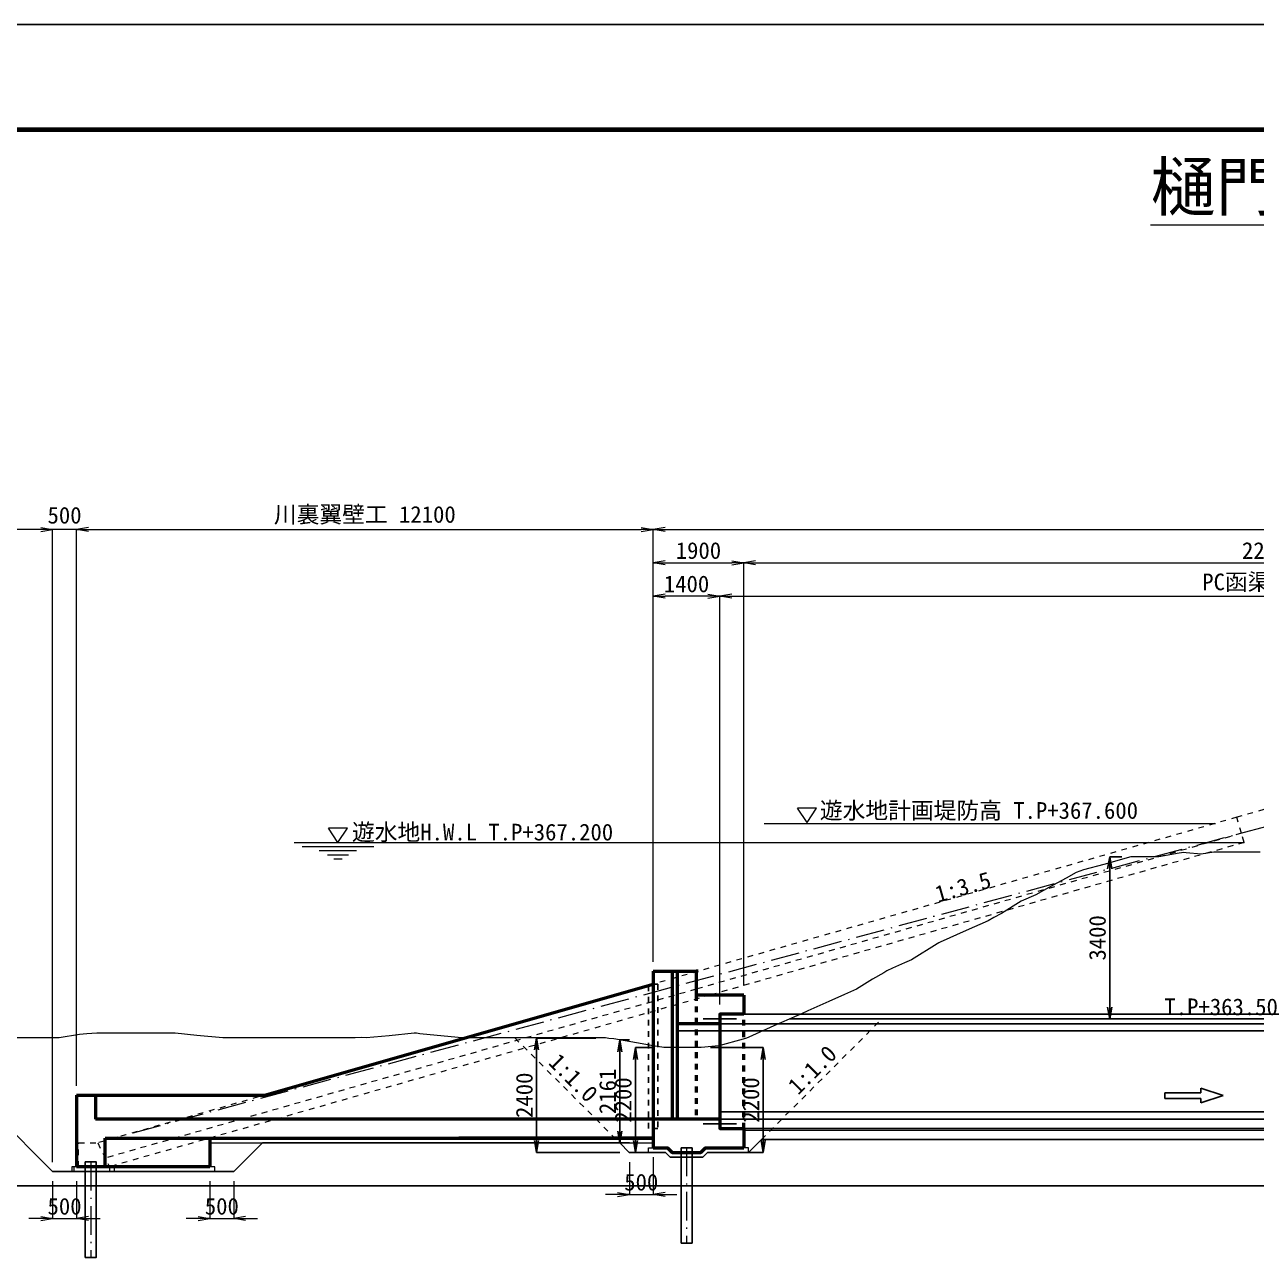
# Model space of a CAD drawing. Header units: millimetres. Extents: x 604133 to 1296463, y 247237 to 595748.
# Drawn here: x 1112904 to 1138747, y 280785 to 306637 of the extents above; entities that cross this region are included whole.
import ezdxf
from ezdxf.enums import TextEntityAlignment as Align

# ---------------------------------------------------------------- set-up
doc = ezdxf.new("R2010")
doc.units = ezdxf.units.MM
doc.header["$LTSCALE"] = 100
doc.header["$PDSIZE"] = 300
for name, pattern in [('SXF_一点短鎖線', [9.25, 6, -1.5, 0.25, -1.5]), ('SXF_跳び破線', [12, 6, -6]), ('破線1', [7.5, 6, -1.5])]:
    doc.linetypes.add(name, pattern=pattern)
doc.layers.get('Defpoints').update_dxf_attribs({"color": 153})
for name, color, linetype, lineweight in [('D-BGD', 7, 'Continuous', 13), ('D-BMK', 2, 'SXF_一点短鎖線', 13), ('D-BYP-STR3', 2, 'Continuous', 13), ('D-BYP-STR4', 6, 'Continuous', 25), ('D-BYP-STR6', 2, 'SXF_一点短鎖線', 13), ('D-BYP-STR7', 2, 'Continuous', 13), ('D-BYP-STR8', 150, 'Continuous', 25), ('D-STR', 1, 'Continuous', 50), ('D-STR-DIM', 7, 'Continuous', 13), ('D-STR-HTXT', 7, 'Continuous', 13), ('D-STR-STR8', 6, 'Continuous', 25), ('D-STR-TXT', 7, 'Continuous', 13), ('D-TTL', 2, 'Continuous', 140), ('D-TTL-LINE', 7, 'Continuous', 13), ('D-TTL-TXT', 7, 'Continuous', 13)]:
    doc.layers.add(name, color=color, linetype=linetype, lineweight=lineweight)
doc.layers.add('D-WORK_1', color=11, linetype='Continuous', plot=False)
doc.styles.add('MS ゴシック', font='MS Gothic.ttf')
doc.styles.add('YOKO_GOTHIC', font='MS Gothic.ttf')
doc.styles.add('ＭＳ ゴシック', font='MS Gothic.ttf')
doc.dimstyles.new('DIM-100-F', dxfattribs={"dimscale": 100, "dimtxt": 3.5, "dimasz": 2.5, "dimexe": 0, "dimexo": 2, "dimgap": 0.8, "dimtad": 1, "dimdec": 0, "dimzin": 0, "dimdsep": 46, "dimtxsty": 'MS ゴシック', "dimblk": 'OPEN', "dimcen": 0.1, "dimclrd": 256, "dimclre": 256, "dimclrt": 256, "dimaunit": 1, "dimadec": 4, "dimazin": 0, "dimtfac": 1, "dimtdec": 0, "dimtmove": 2, "dimatfit": 3, "dimldrblk": 'OPEN', "dimfxl": 1, "dimtolj": 1, "dimtzin": 0, "dimlwd": -1, "dimlwe": -1, "dimarcsym": 2})

# ---------------------------------------------------------------- blocks, each defined once
blk = doc.blocks.new('_Open')
at = {"color": 0, "linetype": 'ByBlock', "lineweight": -2}
for p, q in [((-1, 0.17), (0, 0)), ((-1, -0.17), (0, 0)), ((0, 0), (-1, 0))]:
    blk.add_line(p, q, dxfattribs=at)
blk = doc.blocks.new('*D245')
at = {"layer": 'D-STR-DIM', "ltscale": 0.2, "transparency": 16777216}
for p, q in [((1113991, 284385), (1113991, 296051)), ((1114241, 296051), (1125841, 296051)), ((1126091, 286985), (1126091, 296051))]:
    blk.add_line(p, q, dxfattribs=at)
at = {"layer": 'Defpoints', "color": 0, "ltscale": 0.2, "transparency": 16777216}
for p in [(1126091, 296051), (1126091, 286785), (1113991, 284185)]:
    blk.add_point(p, dxfattribs=at)
at = {"layer": 'D-STR-DIM', "ltscale": 0.2, "transparency": 16777216, "xscale": 250, "yscale": 250, "zscale": 250, "rotation": 180}
blk.add_blockref('_Open', (1113991, 296051), dxfattribs=at)
at = {"layer": 'D-STR-DIM', "ltscale": 0.2, "transparency": 16777216, "xscale": 250, "yscale": 250, "zscale": 250}
blk.add_blockref('_Open', (1126091, 296051), dxfattribs=at)
at = {"layer": 'D-STR-DIM', "ltscale": 0.2, "transparency": 16777216, "insert": (1120041, 296345), "char_height": 350, "attachment_point": 5, "style": 'MS ゴシック'}
blk.add_mtext('\\A1;川裏翼壁工 12100', dxfattribs=at)
blk = doc.blocks.new('*D246')
at = {"layer": 'D-STR-DIM', "ltscale": 0.2, "transparency": 16777216}
for p, q in [((1126091, 286985), (1126091, 295351)), ((1126341, 295351), (1127741, 295351)), ((1127991, 286485), (1127991, 295351))]:
    blk.add_line(p, q, dxfattribs=at)
at = {"layer": 'Defpoints', "color": 0, "ltscale": 0.2, "transparency": 16777216}
for p in [(1127991, 295351), (1126091, 286785), (1127991, 286285)]:
    blk.add_point(p, dxfattribs=at)
at = {"layer": 'D-STR-DIM', "ltscale": 0.2, "transparency": 16777216, "xscale": 250, "yscale": 250, "zscale": 250, "rotation": 180}
blk.add_blockref('_Open', (1126091, 295351), dxfattribs=at)
at = {"layer": 'D-STR-DIM', "ltscale": 0.2, "transparency": 16777216, "xscale": 250, "yscale": 250, "zscale": 250}
blk.add_blockref('_Open', (1127991, 295351), dxfattribs=at)
at = {"layer": 'D-STR-DIM', "ltscale": 0.2, "transparency": 16777216, "insert": (1127041, 295606), "char_height": 350, "attachment_point": 5, "style": 'MS ゴシック'}
blk.add_mtext('\\A1;1900', dxfattribs=at)
blk = doc.blocks.new('*D247')
at = {"layer": 'D-STR-DIM', "ltscale": 0.2, "transparency": 16777216}
for p, q in [((1126091, 286985), (1126091, 296051)), ((1126341, 296051), (1156741, 296051)), ((1156991, 285985), (1156991, 296051))]:
    blk.add_line(p, q, dxfattribs=at)
at = {"layer": 'Defpoints', "color": 0, "ltscale": 0.2, "transparency": 16777216}
for p in [(1156991, 296051), (1126091, 286785), (1156991, 285785)]:
    blk.add_point(p, dxfattribs=at)
at = {"layer": 'D-STR-DIM', "ltscale": 0.2, "transparency": 16777216, "xscale": 250, "yscale": 250, "zscale": 250, "rotation": 180}
blk.add_blockref('_Open', (1126091, 296051), dxfattribs=at)
at = {"layer": 'D-STR-DIM', "ltscale": 0.2, "transparency": 16777216, "xscale": 250, "yscale": 250, "zscale": 250}
blk.add_blockref('_Open', (1156991, 296051), dxfattribs=at)
at = {"layer": 'D-STR-DIM', "ltscale": 0.2, "transparency": 16777216, "insert": (1141541, 296339), "char_height": 350, "attachment_point": 5, "style": 'MS ゴシック'}
blk.add_mtext('\\A1;樋門本体工 30900', dxfattribs=at)
blk = doc.blocks.new('*D252')
at = {"layer": 'D-STR-DIM', "ltscale": 1500, "transparency": 16777216}
for p, q in [((1126091, 286985), (1126091, 294651)), ((1127241, 294651), (1126341, 294651)), ((1127491, 286085), (1127491, 294651))]:
    blk.add_line(p, q, dxfattribs=at)
at = {"layer": 'Defpoints', "color": 0, "ltscale": 1500, "transparency": 16777216}
for p in [(1126091, 294651), (1126091, 286785), (1127491, 285885)]:
    blk.add_point(p, dxfattribs=at)
at = {"layer": 'D-STR-DIM', "ltscale": 1500, "transparency": 16777216, "xscale": 250, "yscale": 250, "zscale": 250, "rotation": 180}
blk.add_blockref('_Open', (1126091, 294651), dxfattribs=at)
at = {"layer": 'D-STR-DIM', "ltscale": 1500, "transparency": 16777216, "xscale": 250, "yscale": 250, "zscale": 250}
blk.add_blockref('_Open', (1127491, 294651), dxfattribs=at)
at = {"layer": 'D-STR-DIM', "ltscale": 1500, "transparency": 16777216, "insert": (1126791, 294906), "char_height": 350, "attachment_point": 5, "style": 'MS ゴシック'}
blk.add_mtext('\\A1;1400', dxfattribs=at)
blk = doc.blocks.new('*D253')
at = {"layer": 'D-STR-DIM', "transparency": 16777216}
for p, q in [((1127491, 286085), (1127491, 294651)), ((1127741, 294651), (1150341, 294651)), ((1150591, 286085), (1150591, 294651))]:
    blk.add_line(p, q, dxfattribs=at)
at = {"layer": 'Defpoints', "color": 0, "transparency": 16777216}
for p in [(1150591, 294651), (1127491, 285885), (1150591, 285885)]:
    blk.add_point(p, dxfattribs=at)
at = {"layer": 'D-STR-DIM', "transparency": 16777216, "xscale": 250, "yscale": 250, "zscale": 250, "rotation": 180}
blk.add_blockref('_Open', (1127491, 294651), dxfattribs=at)
at = {"layer": 'D-STR-DIM', "transparency": 16777216, "xscale": 250, "yscale": 250, "zscale": 250}
blk.add_blockref('_Open', (1150591, 294651), dxfattribs=at)
at = {"layer": 'D-STR-DIM', "transparency": 16777216, "insert": (1139041, 294931), "char_height": 350, "attachment_point": 5, "style": 'MS ゴシック'}
blk.add_mtext('\\A1;PC函渠 23100', dxfattribs=at)
blk = doc.blocks.new('*D255')
at = {"layer": 'D-STR-DIM', "ltscale": 0.2, "transparency": 16777216}
for p, q in [((1127991, 286485), (1127991, 295351)), ((1128241, 295351), (1149841, 295351)), ((1150091, 286485), (1150091, 295351))]:
    blk.add_line(p, q, dxfattribs=at)
at = {"layer": 'Defpoints', "color": 0, "ltscale": 0.2, "transparency": 16777216}
for p in [(1150091, 295351), (1127991, 286285), (1150091, 286285)]:
    blk.add_point(p, dxfattribs=at)
at = {"layer": 'D-STR-DIM', "ltscale": 0.2, "transparency": 16777216, "xscale": 250, "yscale": 250, "zscale": 250, "rotation": 180}
blk.add_blockref('_Open', (1127991, 295351), dxfattribs=at)
at = {"layer": 'D-STR-DIM', "ltscale": 0.2, "transparency": 16777216, "xscale": 250, "yscale": 250, "zscale": 250}
blk.add_blockref('_Open', (1150091, 295351), dxfattribs=at)
at = {"layer": 'D-STR-DIM', "ltscale": 0.2, "transparency": 16777216, "insert": (1139041, 295606), "char_height": 350, "attachment_point": 5, "style": 'MS ゴシック'}
blk.add_mtext('\\A1;22100', dxfattribs=at)
blk = doc.blocks.new('*D267')
at = {"layer": 'D-STR-DIM', "transparency": 16777216}
for p, q in [((1126091, 282885), (1126091, 282104)), ((1125591, 282785), (1125591, 282104)), ((1125341, 282104), (1125091, 282104)), ((1125591, 282104), (1126091, 282104)), ((1126341, 282104), (1126591, 282104))]:
    blk.add_line(p, q, dxfattribs=at)
at = {"layer": 'Defpoints', "color": 0, "transparency": 16777216}
for p in [(1126091, 283085), (1125591, 282985), (1126091, 282104)]:
    blk.add_point(p, dxfattribs=at)
at = {"layer": 'D-STR-DIM', "transparency": 16777216, "xscale": 250, "yscale": 250, "zscale": 250}
blk.add_blockref('_Open', (1125591, 282104), dxfattribs=at)
at = {"layer": 'D-STR-DIM', "transparency": 16777216, "xscale": 250, "yscale": 250, "zscale": 250, "rotation": 180}
blk.add_blockref('_Open', (1126091, 282104), dxfattribs=at)
at = {"layer": 'D-STR-DIM', "transparency": 16777216, "insert": (1125841, 282359), "char_height": 350, "attachment_point": 5, "style": 'MS ゴシック'}
blk.add_mtext('\\A1;500', dxfattribs=at)
blk = doc.blocks.new('*D268')
at = {"layer": 'D-STR-DIM', "transparency": 16777216}
for p, q in [((1116791, 282385), (1116791, 281599)), ((1117291, 282385), (1117291, 281599)), ((1116541, 281599), (1116291, 281599)), ((1116791, 281599), (1117291, 281599)), ((1117541, 281599), (1117791, 281599))]:
    blk.add_line(p, q, dxfattribs=at)
at = {"layer": 'Defpoints', "color": 0, "transparency": 16777216}
for p in [(1116791, 282585), (1117291, 282585), (1117291, 281599)]:
    blk.add_point(p, dxfattribs=at)
at = {"layer": 'D-STR-DIM', "transparency": 16777216, "xscale": 250, "yscale": 250, "zscale": 250}
blk.add_blockref('_Open', (1116791, 281599), dxfattribs=at)
at = {"layer": 'D-STR-DIM', "transparency": 16777216, "xscale": 250, "yscale": 250, "zscale": 250, "rotation": 180}
blk.add_blockref('_Open', (1117291, 281599), dxfattribs=at)
at = {"layer": 'D-STR-DIM', "transparency": 16777216, "insert": (1117041, 281854), "char_height": 350, "attachment_point": 5, "style": 'MS ゴシック'}
blk.add_mtext('\\A1;500', dxfattribs=at)
blk = doc.blocks.new('*D269')
at = {"layer": 'D-STR-DIM', "transparency": 16777216}
for p, q in [((1113491, 282385), (1113491, 281599)), ((1113991, 282385), (1113991, 281599)), ((1113241, 281599), (1112991, 281599)), ((1113491, 281599), (1113991, 281599)), ((1114241, 281599), (1114491, 281599))]:
    blk.add_line(p, q, dxfattribs=at)
at = {"layer": 'Defpoints', "color": 0, "transparency": 16777216}
for p in [(1113491, 282585), (1113991, 282585), (1113991, 281599)]:
    blk.add_point(p, dxfattribs=at)
at = {"layer": 'D-STR-DIM', "transparency": 16777216, "xscale": 250, "yscale": 250, "zscale": 250}
blk.add_blockref('_Open', (1113491, 281599), dxfattribs=at)
at = {"layer": 'D-STR-DIM', "transparency": 16777216, "xscale": 250, "yscale": 250, "zscale": 250, "rotation": 180}
blk.add_blockref('_Open', (1113991, 281599), dxfattribs=at)
at = {"layer": 'D-STR-DIM', "transparency": 16777216, "insert": (1113741, 281854), "char_height": 350, "attachment_point": 5, "style": 'MS ゴシック'}
blk.add_mtext('\\A1;500', dxfattribs=at)
blk = doc.blocks.new('*D236')
at = {"layer": 'D-STR-DIM', "transparency": 16777216}
for p, q in [((1113241, 296051), (1112991, 296051)), ((1113491, 282785), (1113491, 296051)), ((1113991, 296051), (1113491, 296051)), ((1113991, 284385), (1113991, 296051)), ((1114241, 296051), (1114491, 296051))]:
    blk.add_line(p, q, dxfattribs=at)
at = {"layer": 'Defpoints', "color": 0, "transparency": 16777216}
for p in [(1113491, 296051), (1113991, 284185), (1113491, 282585)]:
    blk.add_point(p, dxfattribs=at)
at = {"layer": 'D-STR-DIM', "transparency": 16777216, "xscale": 250, "yscale": 250, "zscale": 250}
blk.add_blockref('_Open', (1113491, 296051), dxfattribs=at)
at = {"layer": 'D-STR-DIM', "transparency": 16777216, "xscale": 250, "yscale": 250, "zscale": 250, "rotation": 180}
blk.add_blockref('_Open', (1113991, 296051), dxfattribs=at)
at = {"layer": 'D-STR-DIM', "transparency": 16777216, "insert": (1113741, 296346), "char_height": 350, "attachment_point": 5, "style": 'MS ゴシック'}
blk.add_mtext('\\A1;500', dxfattribs=at)
blk = doc.blocks.new('*D237')
at = {"layer": 'D-STR-DIM', "transparency": 16777216}
for p, q in [((1110632, 285645), (1110632, 296051)), ((1113241, 296051), (1110882, 296051)), ((1113491, 282785), (1113491, 296051))]:
    blk.add_line(p, q, dxfattribs=at)
at = {"layer": 'Defpoints', "color": 0, "transparency": 16777216}
for p in [(1110632, 296051), (1110632, 285445), (1113491, 282585)]:
    blk.add_point(p, dxfattribs=at)
at = {"layer": 'D-STR-DIM', "transparency": 16777216, "xscale": 250, "yscale": 250, "zscale": 250, "rotation": 180}
blk.add_blockref('_Open', (1110632, 296051), dxfattribs=at)
at = {"layer": 'D-STR-DIM', "transparency": 16777216, "xscale": 250, "yscale": 250, "zscale": 250}
blk.add_blockref('_Open', (1113491, 296051), dxfattribs=at)
at = {"layer": 'D-STR-DIM', "transparency": 16777216, "insert": (1112061, 296306), "char_height": 350, "attachment_point": 5, "style": 'MS ゴシック'}
blk.add_mtext('\\A1;2860', dxfattribs=at)
blk = doc.blocks.new('*D240')
at = {"layer": 'Defpoints', "transparency": 16777216}
for p, q in [((1147364, 290485), (1148610, 290485)), ((1148610, 290235), (1148610, 282535)), ((1104833, 282285), (1148610, 282285))]:
    blk.add_line(p, q, dxfattribs=at)
at = {"layer": 'Defpoints', "color": 0, "transparency": 16777216}
for p in [(1147164, 290485), (1104633, 282285), (1148610, 282285)]:
    blk.add_point(p, dxfattribs=at)
at = {"layer": 'Defpoints', "transparency": 16777216, "xscale": 250, "yscale": 250, "zscale": 250}
for p, rotation in [((1148610, 290485), 90), ((1148610, 282285), 270)]:
    blk.add_blockref('_Open', p, dxfattribs=dict(at, rotation=rotation))
at = {"layer": 'Defpoints', "transparency": 16777216, "insert": (1148355, 286385), "char_height": 350, "attachment_point": 5, "rotation": 90, "style": 'MS ゴシック'}
blk.add_mtext('\\A1;8200', dxfattribs=at)
blk = doc.blocks.new('*D241')
at = {"layer": 'Defpoints', "transparency": 16777216}
for p, q in [((1127296, 285185), (1128399, 285185)), ((1128399, 284935), (1128399, 283235)), ((1127613, 282985), (1128399, 282985))]:
    blk.add_line(p, q, dxfattribs=at)
at = {"layer": 'Defpoints', "color": 0, "linetype": 'Continuous', "transparency": 16777216}
for p in [(1127096, 285185), (1127413, 282985), (1128399, 282985)]:
    blk.add_point(p, dxfattribs=at)
at = {"layer": 'Defpoints', "linetype": 'Continuous', "transparency": 16777216, "xscale": 250, "yscale": 250, "zscale": 250}
for p, rotation in [((1128399, 285185), 90), ((1128399, 282985), 270)]:
    blk.add_blockref('_Open', p, dxfattribs=dict(at, rotation=rotation))
at = {"layer": 'Defpoints', "linetype": 'Continuous', "lineweight": 13, "transparency": 16777216, "insert": (1128144, 284085), "char_height": 350, "attachment_point": 5, "rotation": 90, "style": 'MS ゴシック'}
blk.add_mtext('\\A1;2200', dxfattribs=at)
blk = doc.blocks.new('*D242')
at = {"layer": 'Defpoints', "transparency": 16777216}
for p, q in [((1126118, 285185), (1125719, 285185)), ((1125719, 284935), (1125719, 283235)), ((1126118, 282985), (1125719, 282985))]:
    blk.add_line(p, q, dxfattribs=at)
at = {"layer": 'Defpoints', "color": 0, "linetype": 'Continuous', "transparency": 16777216}
for p in [(1126318, 285185), (1125719, 282985), (1126318, 282985)]:
    blk.add_point(p, dxfattribs=at)
at = {"layer": 'Defpoints', "linetype": 'Continuous', "transparency": 16777216, "xscale": 250, "yscale": 250, "zscale": 250}
for p, rotation in [((1125719, 285185), 90), ((1125719, 282985), 270)]:
    blk.add_blockref('_Open', p, dxfattribs=dict(at, rotation=rotation))
at = {"layer": 'Defpoints', "linetype": 'Continuous', "lineweight": 13, "transparency": 16777216, "insert": (1125464, 284085), "char_height": 350, "attachment_point": 5, "rotation": 90, "style": 'MS ゴシック'}
blk.add_mtext('\\A1;2200', dxfattribs=at)
blk = doc.blocks.new('*D243')
at = {"layer": 'Defpoints', "transparency": 16777216}
for p, q in [((1124889, 285385), (1123644, 285385)), ((1123644, 285135), (1123644, 283235)), ((1125391, 282985), (1123644, 282985))]:
    blk.add_line(p, q, dxfattribs=at)
at = {"layer": 'Defpoints', "color": 0, "linetype": 'Continuous', "transparency": 16777216}
for p in [(1125089, 285385), (1123644, 282985), (1125591, 282985)]:
    blk.add_point(p, dxfattribs=at)
at = {"layer": 'Defpoints', "linetype": 'Continuous', "transparency": 16777216, "xscale": 250, "yscale": 250, "zscale": 250}
for p, rotation in [((1123644, 285385), 90), ((1123644, 282985), 270)]:
    blk.add_blockref('_Open', p, dxfattribs=dict(at, rotation=rotation))
at = {"layer": 'Defpoints', "linetype": 'Continuous', "lineweight": 13, "transparency": 16777216, "insert": (1123389, 284185), "char_height": 350, "attachment_point": 5, "rotation": 90, "style": 'MS ゴシック'}
blk.add_mtext('\\A1;2400', dxfattribs=at)
blk = doc.blocks.new('*D148')
at = {"layer": 'Defpoints', "transparency": 16777216}
for p, q in [((1125591, 285346), (1125391, 285346)), ((1125391, 283435), (1125391, 285096)), ((1125591, 283185), (1125391, 283185))]:
    blk.add_line(p, q, dxfattribs=at)
at = {"layer": 'Defpoints', "color": 0, "linetype": 'Continuous', "transparency": 16777216}
for p in [(1125391, 285346), (1125391, 285346), (1125391, 283185)]:
    blk.add_point(p, dxfattribs=at)
at = {"layer": 'Defpoints', "linetype": 'Continuous', "transparency": 16777216, "xscale": 250, "yscale": 250, "zscale": 250}
for p, rotation in [((1125391, 285346), 90), ((1125391, 283185), 270)]:
    blk.add_blockref('_Open', p, dxfattribs=dict(at, rotation=rotation))
at = {"layer": 'Defpoints', "linetype": 'Continuous', "lineweight": 13, "transparency": 16777216, "insert": (1125136, 284266), "char_height": 350, "attachment_point": 5, "rotation": 90, "style": 'MS ゴシック'}
blk.add_mtext('\\A1;2161', dxfattribs=at)
blk = doc.blocks.new('*D217')
at = {"layer": 'D-WORK_1', "transparency": 16777216}
for p, q in [((1135927, 289185), (1135669, 289185)), ((1135669, 288935), (1135669, 286035)), ((1135927, 285785), (1135669, 285785))]:
    blk.add_line(p, q, dxfattribs=at)
at = {"layer": 'Defpoints', "color": 0, "transparency": 16777216}
for p in [(1136127, 289185, 354000), (1135669, 285785), (1136127, 285785, 354000)]:
    blk.add_point(p, dxfattribs=at)
at = {"layer": 'D-WORK_1', "transparency": 16777216, "xscale": 250, "yscale": 250, "zscale": 250}
for p, rotation in [((1135669, 289185), 90), ((1135669, 285785), 270)]:
    blk.add_blockref('_Open', p, dxfattribs=dict(at, rotation=rotation))
at = {"layer": 'D-WORK_1', "transparency": 16777216, "insert": (1135414, 287485), "char_height": 350, "attachment_point": 5, "rotation": 90, "style": 'MS ゴシック'}
blk.add_mtext('\\A1;3400', dxfattribs=at)

msp = doc.modelspace()

# ---------------------------------------------------------------- linework, layer by layer
at = {"layer": 'D-BGD', "linetype": 'Continuous', "lineweight": 13, "elevation": 354000}
msp.add_lwpolyline([(1138826.9, 289285.5), (1138428.3, 289285.5), (1138133.4, 289285.5), (1137954.4, 289285.5), (1137851.6, 289285.5), (1137588.2, 289239.8), (1137274.9, 289271), (1137222, 289276.3), (1137129.9, 289260.3), (1136698.2, 289185.5), (1136126.5, 289185.5), (1136121.5, 289185), (1136114.7, 289183.1), (1135544.8, 289027.5), (1135123.1, 288912.4), (1134968.1, 288854.6), (1134758.5, 288740.1), (1134391.4, 288539.6), (1134119.7, 288391.3), (1133814.7, 288255.1), (1133402.4, 287999.5), (1133238, 287909.7), (1133116.3, 287843.3), (1132661.3, 287640.1), (1132112.9, 287395.3), (1132084.6, 287379.8), (1132046.3, 287358.9), (1131507.9, 287025.2), (1131362.5, 286960.3), (1131109.5, 286847.3), (1130996.3, 286796.8), (1130931.2, 286749.9), (1130690.2, 286618.3), (1130354.5, 286410.2), (1130106.1, 286299.3), (1129777.8, 286152.7), (1129334, 285954.6), (1129201.1, 285895.3), (1129102.7, 285851.4), (1128624.4, 285637.8), (1128099.3, 285403.4), (1128047.7, 285380.3), (1127977.9, 285361.3), (1127471, 285222.8), (1127095.9, 285185.5), (1126894.3, 285185.5), (1126621.8, 285185.5), (1126317.6, 285185.5), (1126092.5, 285224.5), (1125740.9, 285285.5), (1125265.7, 285367.9), (1125164.2, 285378), (1125089.1, 285385.5), (1124770.6, 285385.5), (1124587.5, 285385.5), (1124404.4, 285385.5), (1124085.7, 285385.5), (1124010.8, 285385.5), (1123909.6, 285385.5), (1123434.1, 285385.5), (1123082.3, 285385.5), (1122857.4, 285385.5), (1122553.4, 285385.5), (1122280.7, 285385.5), (1122078.9, 285385.5), (1121704, 285422.8), (1121197.3, 285473.3), (1121127.3, 285485.5), (1121075.5, 285485.5), (1120550.6, 285433.2), (1120072.1, 285385.5), (1119973.9, 285395.3), (1119841.2, 285385.5), (1119397.2, 285385.5), (1119068.7, 285385.5), (1118820.5, 285385.5), (1118544.9, 285385.5), (1118243.8, 285385.5), (1118065.3, 285385.5), (1117667.1, 285385.5), (1117128.9, 285385.5), (1117090.4, 285385.5), (1117061.9, 285385.5), (1116513.7, 285440.1), (1116058.5, 285485.5), (1115937, 285485.5), (1115772.8, 285485.5), (1115360.3, 285485.5), (1115055.1, 285485.5), (1114783.6, 285485.5), (1114416.7, 285485.5), (1114206.9, 285470), (1114051.7, 285458.6), (1113630.2, 285385.5), (1113060.6, 285385.5), (1113053.5, 285385.5), (1113048.3, 285385.5), (1112476.8, 285385.5)], dxfattribs=at)
at = {"layer": 'D-BMK', "linetype": 'SXF_一点短鎖線'}
for p, q in [((1126791.1, 283085.5, 354000), (1126791.1, 281085.5, 354000)), ((1114291.1, 282785.5, 354000), (1114291.1, 280785.5, 354000))]:
    msp.add_line(p, q, dxfattribs=at)
at = {"layer": 'D-BYP-STR3', "linetype": 'SXF_跳び破線', "ltscale": 0.2}
for p, q in [((1140753, 290704.5, 354000), (1138337.5, 290014.3, 354000)), ((1138337.5, 290014.3, 354000), (1127036.5, 286785.5, 354000)), ((1138433.6, 289677.8, 354000), (1138337.5, 290014.3, 354000)), ((1138433.6, 289677.8, 354000), (1126991.1, 286408.5, 354000)), ((1138488.6, 289485.5, 354000), (1138433.6, 289677.8, 354000)), ((1138488.6, 289485.5, 354000), (1127288.6, 286285.5, 354000)), ((1127036.5, 286785.5, 354000), (1114436.5, 283185.5, 354000)), ((1126991.1, 286408.5, 354000), (1114595.8, 282867, 354000)), ((1127288.6, 286285.5, 354000), (1114688.6, 282685.5, 354000))]:
    msp.add_line(p, q, dxfattribs=at)
at = {"layer": 'D-BYP-STR3', "linetype": 'SXF_跳び破線', "ltscale": 0.2, "elevation": 354000}
msp.add_lwpolyline([(1114036.5, 282685.5), (1114036.5, 283185.5), (1114436.5, 283185.5), (1114686.5, 282685.5)], close=True, dxfattribs=at)
at = {"layer": 'D-BYP-STR4', "linetype": 'SXF_跳び破線', "ltscale": 0.2}
for p, q in [((1125991.1, 286486.8, 354000), (1125991.1, 283485.5, 354000)), ((1126091.1, 286515.3, 354000), (1126191.1, 286515.3, 354000)), ((1126191.1, 286515.3, 354000), (1126191.1, 283485.5, 354000)), ((1126191.1, 283485.5, 30140), (1125991.1, 283485.5, 30140))]:
    msp.add_line(p, q, dxfattribs=at)
at = {"layer": 'D-BYP-STR4', "color": 6}
msp.add_line((1127491.1, 285535.5, 354000), (1126591.1, 285535.5, 354000), dxfattribs=at)
at = {"layer": 'D-BYP-STR4'}
for p, q in [((1126906.1, 283085.5, 354000), (1126676.1, 283085.5, 354000)), ((1126676.1, 283085.5, 354000), (1126676.1, 281085.5, 354000)), ((1126906.1, 283085.5, 354000), (1126906.1, 281085.5, 354000)), ((1126676.1, 281085.5, 354000), (1126906.1, 281085.5, 354000))]:
    msp.add_line(p, q, dxfattribs=at)
at = {"layer": 'D-BYP-STR4', "elevation": 354000}
msp.add_lwpolyline([(1114176.1, 282785.5), (1114176.1, 280785.5), (1114406.1, 280785.5), (1114406.1, 282785.5)], close=True, dxfattribs=at)
at = {"layer": 'D-BYP-STR6', "linetype": 'SXF_一点短鎖線', "elevation": 354000}
msp.add_lwpolyline([(1162791.1, 282785.5), (1154993.1, 286684.5), (1147753, 290304.5), (1140753.1, 290304.5), (1114782.8, 283285.5)], dxfattribs=at)
at = {"layer": 'D-BYP-STR7'}
for p, q in [((1127991.1, 283455.5, 354000), (1150090.8, 283455.5, 354000)), ((1116791.1, 283185.5, 354000), (1126091.1, 283185.5, 354000)), ((1128091.1, 282985.5, 354000), (1128361.1, 283255.5, 354000)), ((1128361.1, 283255.5, 354000), (1145291.1, 283255.5, 354000)), ((1126491.1, 282985.5, 354000), (1127091.1, 282985.5, 354000))]:
    msp.add_line(p, q, dxfattribs=at)
at = {"layer": 'D-BYP-STR7', "elevation": 354000}
for points in [[(1125991.1, 282985.5), (1125991.1, 283085.5), (1126091.1, 283085.5)], [(1128091.1, 282985.5), (1128091.1, 283085.5), (1127991.1, 283085.5)], [(1125991.1, 282985.5), (1126349.6, 282985.5), (1126449.6, 282885.5), (1127132.5, 282885.5), (1127232.5, 282985.5), (1128091.1, 282985.5)], [(1113991.1, 282685.5), (1113891.1, 282685.5), (1113891.1, 282585.5), (1114689.1, 282585.5), (1114689.1, 282685.5), (1114589.1, 282685.5)], [(1113891.1, 282585.5), (1116891.1, 282585.5), (1116891.1, 282685.5), (1116791.1, 282685.5)]]:
    msp.add_lwpolyline(points, dxfattribs=at)
at = {"layer": 'D-BYP-STR7', "linetype": 'SXF_跳び破線', "ltscale": 0.2, "elevation": 354000}
msp.add_lwpolyline([(1114036.5, 282685.5), (1113936.5, 282685.5), (1113936.5, 282585.5), (1114786.5, 282585.5), (1114786.5, 282685.5), (1114686.5, 282685.5)], dxfattribs=at)
at = {"layer": 'D-BYP-STR8', "color": 2}
for p, q in [((1127841.1, 285785.5, 354000), (1127141.1, 285785.5, 354000)), ((1150590.8, 285535.5, 354000), (1127491.1, 285535.5, 354000)), ((1127491.1, 283835.5, 354000), (1150590.8, 283835.5, 354000)), ((1127841.1, 283585.5, 354000), (1127141.1, 283585.5, 354000))]:
    msp.add_line(p, q, dxfattribs=at)
at = {"layer": 'D-BYP-STR8'}
for p, q in [((1150590.8, 285685.5, 354000), (1127491.1, 285685.5, 354000)), ((1127991.1, 285885.5, 354000), (1150090.8, 285885.5, 354000)), ((1150590.8, 283685.5, 354000), (1127491.1, 283685.5, 354000)), ((1127991.1, 283485.5, 354000), (1150090.8, 283485.5, 354000))]:
    msp.add_line(p, q, dxfattribs=at)
at = {"layer": 'D-BYP-STR8', "elevation": 354000}
msp.add_lwpolyline([(1127991.1, 285885.5), (1127491.1, 285885.5), (1127491.1, 283485.5), (1127991.1, 283485.5)], dxfattribs=at)
at = {"layer": 'D-STR'}
for p, q in [((1126091.1, 286785.5, 354000), (1126991.1, 286785.5, 354000)), ((1126091.1, 286785.5, 354000), (1126091.1, 283085.5, 354000)), ((1126491.1, 286785.5, 354000), (1126491.1, 283685.5, 354000)), ((1126591.1, 286785.5, 354000), (1126591.1, 283685.5, 354000)), ((1127036.5, 286785.5, 354000), (1126991.1, 286785.5, 354000)), ((1127991.1, 286285.5, 354000), (1126991.1, 286285.5, 354000)), ((1127991.1, 286285.5, 354000), (1127991.1, 285885.5, 354000)), ((1127491.1, 285685.5, 354000), (1126591.1, 285685.5, 354000)), ((1113991.1, 284185.5, 354000), (1113991.1, 283685.5, 354000)), ((1113991.1, 284185.5, 354000), (1117936.5, 284185.5, 354000)), ((1113991.1, 283685.5, 354000), (1113991.1, 282685.5, 354000)), ((1127491.1, 283685.5, 354000), (1114391.1, 283685.5, 354000)), ((1127991.1, 283485.5, 354000), (1127991.1, 283085.5, 354000)), ((1114591.1, 283285.5, 354000), (1126091.1, 283285.5, 354000)), ((1114591.1, 282685.5, 354000), (1114591.1, 283285.5, 354000)), ((1116791.1, 283285.5, 354000), (1116791.1, 282685.5, 354000)), ((1126091.1, 283285.5, 354000), (1122013.9, 283285.5, 354000)), ((1114591.1, 282685.5, 354000), (1113991.1, 282685.5, 354000)), ((1116791.1, 282685.5, 354000), (1114591.1, 282685.5, 354000))]:
    msp.add_line(p, q, dxfattribs=at)
at = {"layer": 'D-STR', "color": 1}
msp.add_line((1126991.1, 286785.5, 354000), (1126991.1, 286285.5, 354000), dxfattribs=at)
at = {"layer": 'D-STR', "ltscale": 1500}
msp.add_line((1117936.5, 284185.5, 354000), (1126091.1, 286515.3, 354000), dxfattribs=at)
at = {"layer": 'D-STR', "linetype": 'SXF_跳び破線', "ltscale": 0.2}
for p, q in [((1126991.1, 286285.5, 354000), (1126991.1, 283685.5, 354000)), ((1127991.1, 283485.5, 354000), (1127991.1, 285885.5, 354000))]:
    msp.add_line(p, q, dxfattribs=at)
at = {"layer": 'D-STR', "linetype": '破線1', "ltscale": 100}
msp.add_line((1114391.1, 284185.5, 354000), (1114391.1, 283685.5, 354000), dxfattribs=at)
at = {"layer": 'D-STR', "ltscale": 0.01}
msp.add_line((1114645.6, 284185.5, 354000), (1115045.6, 284185.5, 354000), dxfattribs=at)
at = {"layer": 'D-STR', "elevation": 354000}
for points in [[(1127991.1, 285885.5), (1127491.1, 285885.5), (1127491.1, 283485.5), (1127991.1, 283485.5)], [(1126091.1, 283085.5), (1126391.1, 283085.5), (1126491.1, 282985.5), (1127091.1, 282985.5), (1127191.1, 283085.5), (1127991.1, 283085.5)]]:
    msp.add_lwpolyline(points, dxfattribs=at)
at = {"layer": 'D-STR-HTXT', "linetype": 'Continuous'}
for p, q in [((1129519.6, 290207.3, 354000), (1129119.6, 290207.3, 354000)), ((1129319.6, 289907.3, 354000), (1129119.6, 290207.3, 354000)), ((1129319.6, 289907.3, 354000), (1129519.6, 290207.3, 354000)), ((1128416.7, 289885.5, 354000), (1137886.5, 289885.5, 354000))]:
    msp.add_line(p, q, dxfattribs=at)
at = {"layer": 'D-STR-HTXT'}
for p, q in [((1119676.7, 289785.5, 354000), (1119276.7, 289785.5, 354000)), ((1119476.7, 289485.5, 354000), (1119276.7, 289785.5, 354000)), ((1119476.7, 289485.5, 354000), (1119676.7, 289785.5, 354000)), ((1118556, 289485.5, 354000), (1138488.6, 289485.5, 354000)), ((1120226.7, 289397.5, 354000), (1118726.7, 289397.5, 354000)), ((1119866.7, 289309.5, 354000), (1119086.7, 289309.5, 354000)), ((1119696.7, 289221.5, 354000), (1119256.7, 289221.5, 354000)), ((1119564.7, 289133.5, 354000), (1119388.7, 289133.5, 354000))]:
    msp.add_line(p, q, dxfattribs=at)
at = {"layer": 'D-STR-HTXT', "lineweight": -2}
for p, q in [((1137583.8, 284235.3, 354000), (1136827.4, 284235.3, 354000)), ((1136827.4, 284235.3, 354000), (1136827.4, 284118.6, 354000)), ((1136827.4, 284118.6, 354000), (1137583.8, 284118.6, 354000)), ((1138050.5, 284176.9, 354000), (1137583.8, 284330.5, 354000)), ((1137583.8, 284330.5, 354000), (1137583.8, 284235.3, 354000)), ((1137583.8, 284023.3, 354000), (1138050.5, 284176.9, 354000)), ((1137583.8, 284118.6, 354000), (1137583.8, 284023.3, 354000))]:
    msp.add_line(p, q, dxfattribs=at)
at = {"layer": 'D-STR-STR8', "linetype": 'SXF_跳び破線', "ltscale": 0.2}
for p, q in [((1128361.1, 283255.5, 354000), (1130891.1, 285785.5, 354000)), ((1123190.7, 285385.5, 354000), (1125390.7, 283185.5, 354000))]:
    msp.add_line(p, q, dxfattribs=at)
at = {"layer": 'D-STR-STR8'}
for p, q in [((1128955.2, 285785.5, 354000), (1156191.1, 285785.5, 354000)), ((1113491.1, 282585.5, 354000), (1110631.9, 285444.6, 354000)), ((1117891.1, 283185.5, 354000), (1117291.1, 282585.5, 354000)), ((1125390.7, 283185.5, 354000), (1117891.1, 283185.5, 354000)), ((1125590.7, 282985.5, 354000), (1125390.7, 283185.5, 354000)), ((1128361.1, 283255.5, 354000), (1128091.1, 282985.5, 354000)), ((1144791.1, 283255.5, 354000), (1128361.1, 283255.5, 354000)), ((1126349.6, 282985.5, 354000), (1125590.7, 282985.5, 354000)), ((1128091.1, 282985.5, 354000), (1127232.5, 282985.5, 354000)), ((1117291.1, 282585.5, 354000), (1113491.1, 282585.5, 354000))]:
    msp.add_line(p, q, dxfattribs=at)
at = {"layer": 'D-STR-STR8', "ltscale": 1500}
for p, q in [((1126349.6, 282985.5, 354000), (1126449.6, 282885.5, 354000)), ((1126449.6, 282885.5, 354000), (1127132.5, 282885.5, 354000)), ((1127132.5, 282885.5, 354000), (1127232.5, 282985.5, 354000))]:
    msp.add_line(p, q, dxfattribs=at)
at = {"layer": 'D-TTL'}
msp.add_line((1100956.6, 304436.9, 354000), (1180956.6, 304436.9, 354000), dxfattribs=at)
at = {"layer": 'D-TTL-LINE'}
msp.add_line((1136523.3, 302436.9, 354000), (1145456.6, 302436.9, 354000), dxfattribs=at)
at = {"layer": 'Defpoints', "color": 1}
msp.add_line((1098906.6, 306636.9, 354000), (1183006.6, 306636.9, 354000), dxfattribs=at)

# ---------------------------------------------------------------- texts
at = {"layer": 'D-STR-TXT', "style": 'ＭＳ ゴシック'}
msp.add_text('遊水地計画堤防高 T.P+367.600', height=350, dxfattribs=at).set_placement((1129588.2, 289982.4, 354000))
at = {"layer": 'D-STR-TXT', "ltscale": 0.01, "style": 'ＭＳ ゴシック'}
for s, p in [('遊水地H.W.L T.P+367.200', (1119772, 289528.6, 354000)), ('T.P+363.50', (1136817.7, 285864.4, 354000))]:
    msp.add_text(s, height=350, dxfattribs=at).set_placement(p)
at = {"layer": 'D-STR-TXT', "style": 'ＭＳ ゴシック'}
msp.add_text('1:3.5', height=350, rotation=15.9454, dxfattribs=at).set_placement((1132066.2, 288222.5, 354000))
at = {"layer": 'D-STR-TXT', "style": 'YOKO_GOTHIC'}
for rotation, p in [(45, (1129626.1, 284520.5, 354000)), (315, (1124221.1, 284355.1, 354000))]:
    msp.add_text('1:1.0', height=350, rotation=rotation, dxfattribs=at).set_placement(p, align=Align.BOTTOM_CENTER)
at = {"layer": 'D-TTL-TXT', "style": 'MS ゴシック'}
msp.add_text('樋門土工図(4)', height=1000, dxfattribs=at).set_placement((1140956.6, 302436.9, 354000), align=Align.BOTTOM_CENTER)

# ---------------------------------------------------------------- dimensions: what is measured, and where the dimension line sits
at = {"layer": 'D-STR-DIM', "ltscale": 0.2}
for base, p1, p2, text, picture, middle in [((1126091.1, 296051.4, 354000), (1113991.1, 284185.5, 354000), (1126091.1, 286785.5, 354000), '川裏翼壁工 <>', '*D245', (1120041.1, 296344.6, 354000)), ((1156991.1, 296051.4, 354000), (1126091.1, 286785.5, 354000), (1156991.1, 285785.5, 354000), '樋門本体工 <>', '*D247', (1141541.1, 296339.2, 354000))]:
    dim = msp.add_linear_dim(base=base, p1=p1, p2=p2, text=text, dimstyle='DIM-100-F', dxfattribs=at)
    dim.commit()
    dim.dimension.update_dxf_attribs({"geometry": picture, "text_midpoint": middle})
at = {"layer": 'D-STR-DIM'}
for base, p1, p2, override, picture, middle in [((1110631.9, 296051.4, 354000), (1113491.1, 282585.5, 354000), (1110631.9, 285444.6, 354000), {"dimrnd": 10}, '*D237', (1112061.5, 296306.4, 354000)), ((1126091.1, 282103.9, 354000), (1125590.7, 282985.5, 354000), (1126091.1, 283085.5, 354000), {"dimtix": 1}, '*D267', (1125840.9, 282358.9, 354000)), ((1113991.1, 281598.7, 354000), (1113491.1, 282585.5, 354000), (1113991.1, 282585.5, 354000), {"dimtix": 1}, '*D269', (1113741.1, 281853.7, 354000)), ((1117291.1, 281598.7, 354000), (1116791.1, 282585.5, 354000), (1117291.1, 282585.5, 354000), {"dimtix": 1}, '*D268', (1117041.1, 281853.7, 354000))]:
    dim = msp.add_linear_dim(base=base, p1=p1, p2=p2, dimstyle='DIM-100-F', override=override, dxfattribs=at)
    dim.commit()
    dim.dimension.update_dxf_attribs({"geometry": picture, "text_midpoint": middle})
dim = msp.add_linear_dim(base=(1113491.1, 296051.4, 354000), p1=(1113991.1, 284185.5, 354000), p2=(1113491.1, 282585.5, 354000), dimstyle='DIM-100-F', dxfattribs=at)
dim.commit()
dim.dimension.update_dxf_attribs({"geometry": '*D236', "text_midpoint": (1113741.1, 296346.4, 354000)})
at = {"layer": 'D-STR-DIM', "ltscale": 0.2}
dim = msp.add_linear_dim(base=(1127991.1, 295351.4, 354000), p1=(1126091.1, 286785.5, 354000), p2=(1127991.1, 286285.5, 354000), dimstyle='DIM-100-F', dxfattribs=at)
dim.commit()
dim.dimension.update_dxf_attribs({"geometry": '*D246', "text_midpoint": (1127041.1, 295606.4, 354000)})
dim = msp.add_linear_dim(base=(1150090.8, 295351.4, 354000), p1=(1127991.1, 286285.5, 354000), p2=(1150090.8, 286285.5, 354000), angle=180, dimstyle='DIM-100-F', dxfattribs=at)
dim.commit()
dim.dimension.update_dxf_attribs({"geometry": '*D255', "text_midpoint": (1139040.9, 295606.4, 354000)})
at = {"layer": 'D-STR-DIM'}
dim = msp.add_linear_dim(base=(1150590.8, 294651.4, 354000), p1=(1127491.1, 285885.5, 354000), p2=(1150590.8, 285885.5, 354000), text='PC函渠 <>', dimstyle='DIM-100-F', dxfattribs=at)
dim.commit()
dim.dimension.update_dxf_attribs({"geometry": '*D253', "text_midpoint": (1139040.9, 294931.2, 354000)})
at = {"layer": 'D-STR-DIM', "ltscale": 1500}
dim = msp.add_linear_dim(base=(1126091.1, 294651.4, 354000), p1=(1127491.1, 285885.5, 354000), p2=(1126091.1, 286785.5, 354000), dimstyle='DIM-100-F', dxfattribs=at)
dim.commit()
dim.dimension.update_dxf_attribs({"geometry": '*D252', "text_midpoint": (1126791.1, 294906.4, 354000)})
at = {"layer": 'D-WORK_1'}
dim = msp.add_linear_dim(base=(1135668.7, 285785.5), p1=(1136126.5, 289185.5, 354000), p2=(1136126.5, 285785.5, 354000), angle=90, dimstyle='DIM-100-F', dxfattribs=at)
dim.commit()
dim.dimension.update_dxf_attribs({"geometry": '*D217', "text_midpoint": (1135413.7, 287485.5)})
at = {"layer": 'Defpoints'}
dim = msp.add_linear_dim(base=(1148610.2, 282285.5, 354000), p1=(1147164, 290485.5, 354000), p2=(1104633.5, 282285.5, 354000), angle=90, dimstyle='DIM-100-F', override={"dimtix": 1}, dxfattribs=at)
dim.commit()
dim.dimension.update_dxf_attribs({"geometry": '*D240', "text_midpoint": (1148355.2, 286385.5, 354000)})
at = {"layer": 'Defpoints', "linetype": 'Continuous', "lineweight": 13}
for base, p1, p2, picture, middle in [((1123643.9, 282985.5, 354000), (1125089.1, 285385.5, 354000), (1125590.7, 282985.5, 354000), '*D243', (1123388.9, 284185.5, 354000)), ((1125390.7, 285346.2, 354000), (1125390.7, 283185.5, 354000), (1125390.7, 285346.2, 354000), '*D148', (1125135.7, 284265.8, 354000)), ((1125719.1, 282985.5, 354000), (1126317.6, 285185.5, 354000), (1126317.6, 282985.5, 354000), '*D242', (1125464.1, 284085.5, 354000)), ((1128399.3, 282985.5, 354000), (1127095.9, 285185.5, 354000), (1127413.1, 282985.5, 354000), '*D241', (1128144.3, 284085.5, 354000))]:
    dim = msp.add_linear_dim(base=base, p1=p1, p2=p2, angle=90, dimstyle='DIM-100-F', dxfattribs=at)
    dim.commit()
    dim.dimension.update_dxf_attribs({"geometry": picture, "text_midpoint": middle})

doc.saveas('drawing.dxf')
